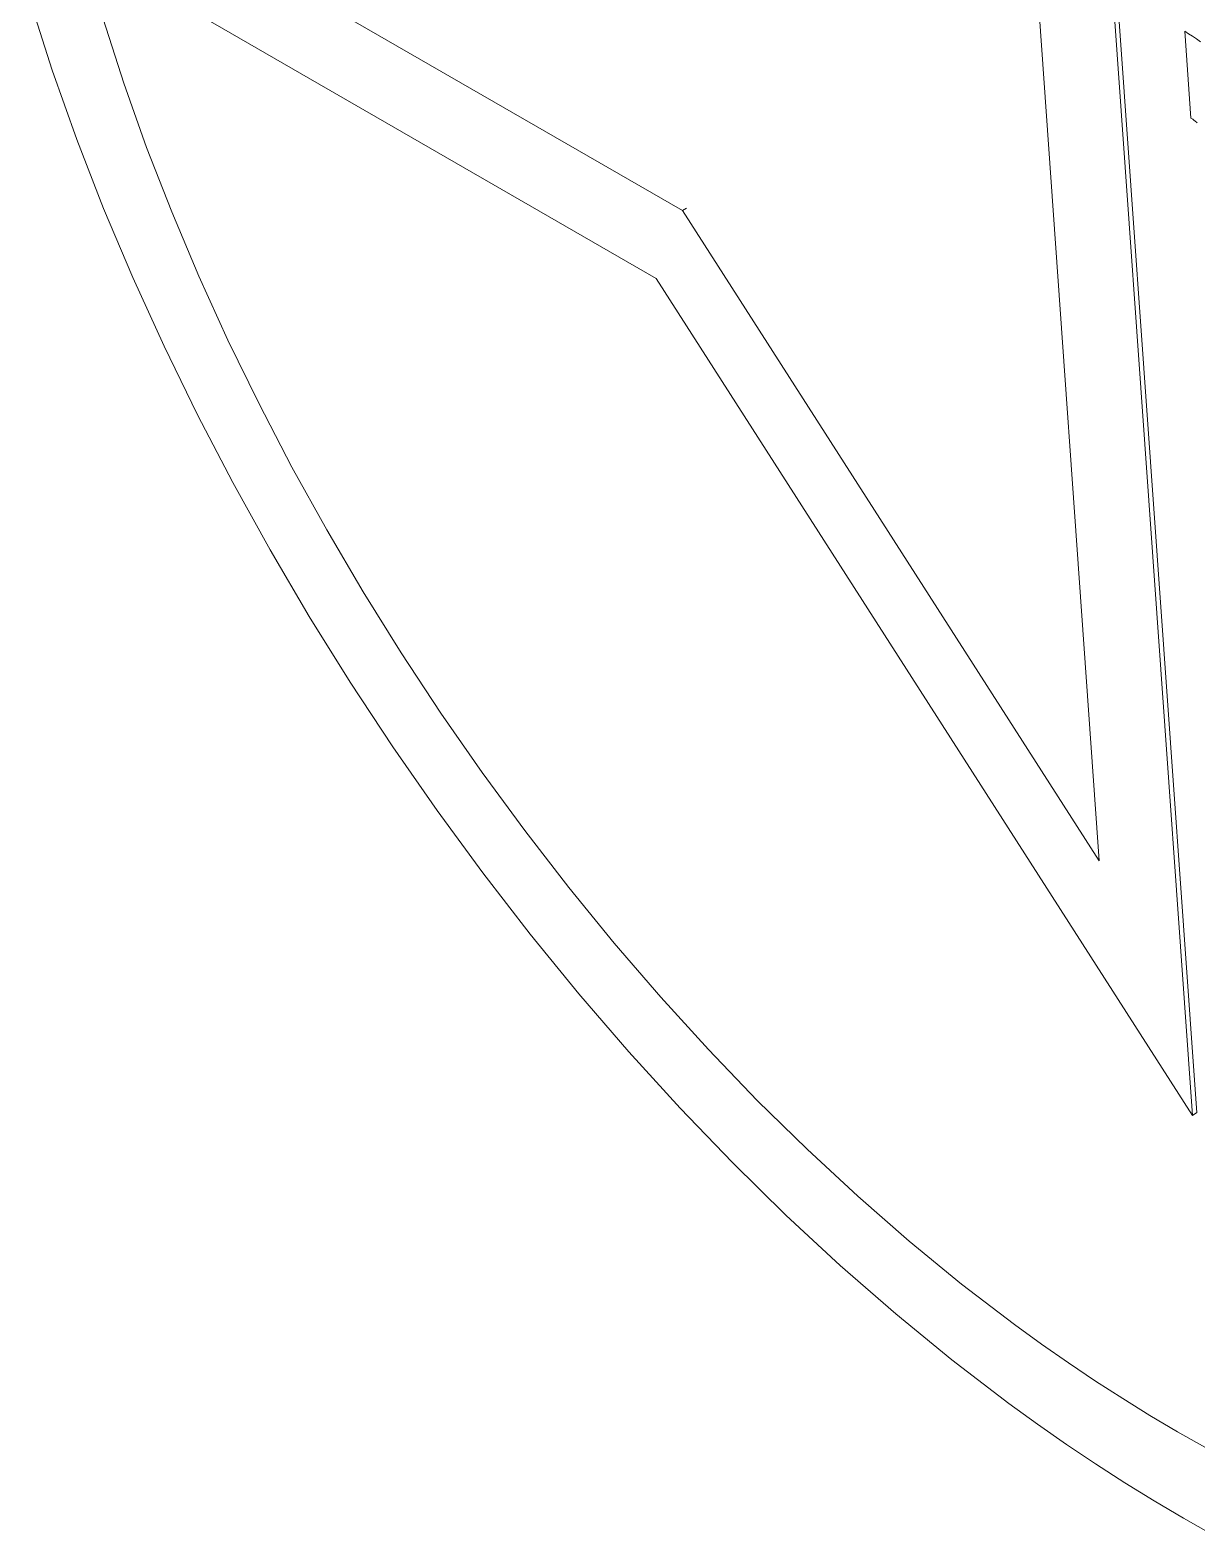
# Model space of a CAD drawing. Header units: millimetres. Extents: x -208 to 4974, y -28 to 3137.
# Drawn here: x 3548.49 to 3561.16, y 1662.01 to 1678.35 of the extents above; entities that cross this region are included whole.
import ezdxf

# ---------------------------------------------------------------- set-up
doc = ezdxf.new("R2010")
doc.units = ezdxf.units.MM
doc.layers.add('ZANO_R', color=7, linetype='Continuous', lineweight=0)

msp = doc.modelspace()

# ---------------------------------------------------------------- linework, layer by layer
at = {"layer": 'ZANO_R'}
for p, q in [((3559.869, 1684.767), (3561.158, 1666.591)), ((3559.823, 1684.74), (3561.112, 1666.564)), ((3560.1, 1669.328), (3559.133, 1682.96)), ((3551.046, 1679.001), (3555.576, 1676.389)), ((3548.731, 1677.912), (3548.49, 1678.662)), ((3555.29, 1675.651), (3550.262, 1678.55)), ((3549.284, 1678.472), (3549.508, 1677.774)), ((3561.027, 1678.336), (3561.07, 1678.31)), ((3561.094, 1677.394), (3561.027, 1678.336)), ((3561.07, 1678.31), (3561.113, 1678.282)), ((3561.113, 1678.282), (3561.156, 1678.253)), ((3561.156, 1678.253), (3561.198, 1678.222)), ((3548.997, 1677.162), (3548.731, 1677.912)), ((3549.508, 1677.774), (3549.756, 1677.075)), ((3561.101, 1677.39), (3561.094, 1677.394)), ((3561.108, 1677.385), (3561.101, 1677.39)), ((3561.116, 1677.38), (3561.108, 1677.385)), ((3561.123, 1677.375), (3561.116, 1677.38)), ((3561.131, 1677.369), (3561.123, 1677.375)), ((3561.138, 1677.363), (3561.131, 1677.369)), ((3561.146, 1677.356), (3561.138, 1677.363)), ((3561.154, 1677.35), (3561.146, 1677.356)), ((3561.161, 1677.343), (3561.154, 1677.35)), ((3549.289, 1676.411), (3548.997, 1677.162)), ((3549.756, 1677.075), (3550.028, 1676.376)), ((3549.605, 1675.662), (3549.289, 1676.411)), ((3550.028, 1676.376), (3550.322, 1675.678)), ((3555.576, 1676.389), (3555.618, 1676.417)), ((3555.576, 1676.389), (3560.1, 1669.328)), ((3549.945, 1674.915), (3549.605, 1675.662)), ((3550.322, 1675.678), (3550.638, 1674.983)), ((3561.112, 1666.564), (3555.29, 1675.651)), ((3550.638, 1674.983), (3550.976, 1674.291)), ((3550.307, 1674.172), (3549.945, 1674.915)), ((3550.691, 1673.435), (3550.307, 1674.172)), ((3550.976, 1674.291), (3551.333, 1673.604)), ((3551.333, 1673.604), (3551.711, 1672.923)), ((3551.096, 1672.704), (3550.691, 1673.435)), ((3551.711, 1672.923), (3552.107, 1672.25)), ((3551.522, 1671.981), (3551.096, 1672.704)), ((3552.107, 1672.25), (3552.521, 1671.586)), ((3551.966, 1671.268), (3551.522, 1671.981)), ((3552.521, 1671.586), (3552.952, 1670.931)), ((3552.429, 1670.564), (3551.966, 1671.268)), ((3552.952, 1670.931), (3553.4, 1670.287)), ((3552.91, 1669.873), (3552.429, 1670.564)), ((3553.4, 1670.287), (3553.863, 1669.656)), ((3553.408, 1669.196), (3552.91, 1669.873)), ((3553.863, 1669.656), (3554.341, 1669.038)), ((3553.921, 1668.532), (3553.408, 1669.196)), ((3554.341, 1669.038), (3554.833, 1668.435)), ((3554.449, 1667.885), (3553.921, 1668.532)), ((3554.833, 1668.435), (3555.339, 1667.848)), ((3554.992, 1667.254), (3554.449, 1667.885)), ((3555.339, 1667.848), (3555.857, 1667.278)), ((3555.857, 1667.278), (3556.386, 1666.727)), ((3555.548, 1666.643), (3554.992, 1667.254)), ((3556.117, 1666.051), (3555.548, 1666.643)), ((3556.386, 1666.727), (3556.927, 1666.195)), ((3561.112, 1666.564), (3561.158, 1666.595)), ((3561.158, 1666.591), (3561.156, 1666.594)), ((3556.927, 1666.195), (3557.477, 1665.685)), ((3556.697, 1665.48), (3556.117, 1666.051)), ((3557.477, 1665.685), (3558.037, 1665.196)), ((3557.288, 1664.932), (3556.697, 1665.48)), ((3558.037, 1665.196), (3558.605, 1664.731)), ((3557.889, 1664.407), (3557.288, 1664.932)), ((3558.605, 1664.731), (3559.181, 1664.291)), ((3558.499, 1663.908), (3557.889, 1664.407)), ((3559.181, 1664.291), (3559.472, 1664.08)), ((3559.472, 1664.08), (3559.764, 1663.876)), ((3559.118, 1663.435), (3558.499, 1663.908)), ((3559.764, 1663.876), (3560.058, 1663.679)), ((3560.058, 1663.679), (3560.354, 1663.489)), ((3559.43, 1663.209), (3559.118, 1663.435)), ((3560.354, 1663.489), (3560.65, 1663.305)), ((3559.744, 1662.99), (3559.43, 1663.209)), ((3560.65, 1663.305), (3560.948, 1663.129)), ((3560.948, 1663.129), (3561.245, 1662.962)), ((3560.059, 1662.778), (3559.744, 1662.99)), ((3560.376, 1662.574), (3560.059, 1662.778)), ((3560.695, 1662.377), (3560.376, 1662.574)), ((3561.015, 1662.188), (3560.695, 1662.377)), ((3561.334, 1662.008), (3561.015, 1662.188))]:
    msp.add_line(p, q, dxfattribs=at)

doc.saveas('drawing.dxf')
